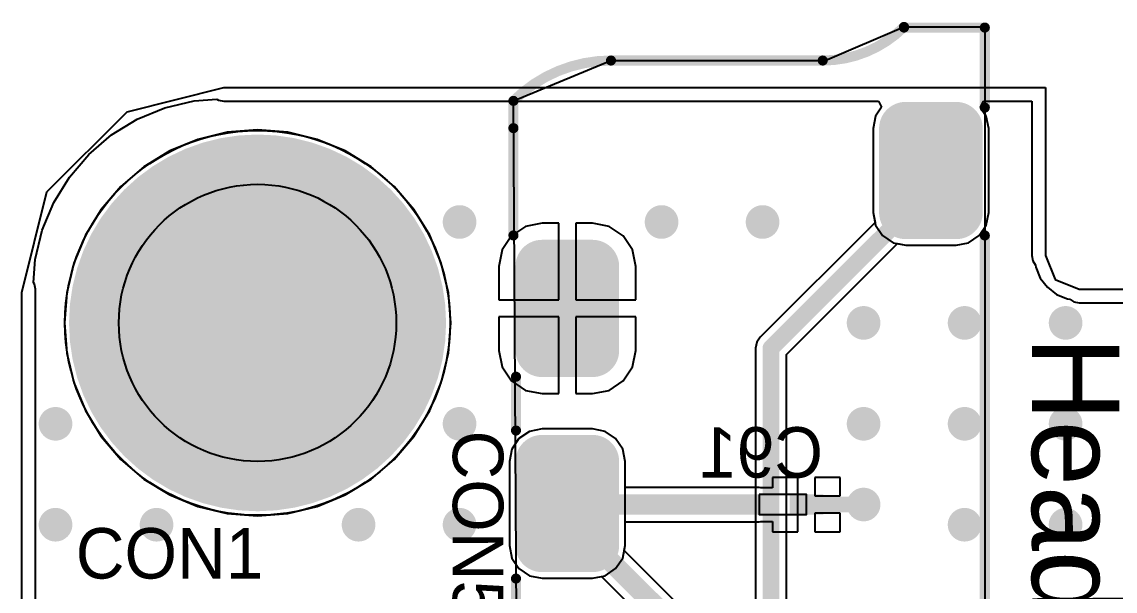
# Model space of a CAD drawing. Header units: millimetres. Extents: x 15 to 122, y 23 to 96.
# Drawn here: x 25 to 41.24, y 87.51 to 95.98 of the extents above; entities that cross this region are included whole.
import ezdxf

# ---------------------------------------------------------------- set-up
doc = ezdxf.new("R2010")
doc.units = ezdxf.units.MM
for name, color, linetype in [('Bottom Modules', 3, 'Continuous'), ('BottomLayer', 5, 'Continuous'), ('BottomOverlay', 54, 'Continuous'), ('BottomPaste', 16, 'Continuous'), ('TopLayer', 1, 'Continuous'), ('TopOverlay', 2, 'Continuous'), ('TopSolder', 216, 'Continuous'), ('Upper Modules', 80, 'Continuous')]:
    doc.layers.add(name, color=color, linetype=linetype)
doc.styles.get("Standard").update_dxf_attribs({"font": 'ARExthalf2.shx', "width": 0.1})

msp = doc.modelspace()

# ---------------------------------------------------------------- linework, layer by layer
at = {"layer": 'Bottom Modules'}
msp.add_lwpolyline([(35.95000176, 88.94999736), (35.95000176, 88.64999796), (36.6500029, 88.64999796), (36.6500029, 88.94999736)], close=True, dxfattribs=at)
msp.add_circle((28.4999938, 91.5000075), 2.860017659613904, dxfattribs=at)
at = {"layer": 'BottomLayer'}
for p, q in [((27.5563457, 94.80112611999999), (27.8974931, 94.82797645999999)), ((27.8974931, 94.82797645999999), (27.92197616, 94.81161632)), ((26.71246372, 94.52693312), (27.12361352, 94.69723757999999)), ((27.12361352, 94.69723757999999), (27.5563457, 94.80112611999999)), ((27.92197616, 94.81161632), (28.00001258, 94.79609438)), ((28.00001258, 94.79609438), (37.71899746, 94.79608422)), ((37.76613732, 94.70789033999999), (37.6775599, 94.57532773999999)), ((37.71899746, 94.79608422), (37.76613732, 94.70789033999999)), ((39.23386362, 94.7078878), (39.28100348, 94.79608168)), ((39.3224385, 94.57532773999999), (39.23386362, 94.7078878)), ((39.28100348, 94.79608168), (39.99608206, 94.79608168)), ((39.99608206, 94.79608168), (39.99608206, 92.50000041999999)), ((26.33301566, 94.29440882), (26.71246372, 94.52693312)), ((37.6775599, 94.57532773999999), (37.64069434, 94.38999156)), ((39.35930406, 94.38999156), (39.3224385, 94.57532773999999)), ((28.05122406, 94.33351465999999), (27.61348808, 94.22842469999999)), ((28.50000904, 94.3688359), (28.05122406, 94.33351465999999)), ((28.94879402, 94.33351465999999), (28.50000904, 94.3688359)), ((29.38653, 94.22842469999999), (28.94879402, 94.33351465999999)), ((37.64069434, 94.38999156), (37.64069434, 93.13999152)), ((39.35930406, 93.13999152), (39.35930406, 94.38999156)), ((25.99461654, 94.00538476), (26.33301566, 94.29440882)), ((27.61348808, 94.22842469999999), (27.19758086, 94.05615173999999)), ((29.80243722, 94.05615173999999), (29.38653, 94.22842469999999)), ((25.70559248, 93.66698564), (25.99461654, 94.00538476)), ((27.19758086, 94.05615173999999), (26.81374622, 93.82093504)), ((30.18627186, 93.82093504), (29.80243722, 94.05615173999999)), ((26.81374622, 93.82093504), (26.47143042, 93.52857087999999)), ((30.52858766, 93.52857087999999), (30.18627186, 93.82093504)), ((25.47306818, 93.28753757999999), (25.70559248, 93.66698564)), ((26.47143042, 93.52857087999999), (26.17906626, 93.18625508)), ((30.82095182, 93.18625508), (30.52858766, 93.52857087999999)), ((25.30276372, 92.87638778), (25.47306818, 93.28753757999999)), ((26.17906626, 93.18625508), (25.94384956, 92.80242043999999)), ((31.05616852, 92.80242043999999), (30.82095182, 93.18625508)), ((37.64069434, 93.13999152), (37.6775599, 92.95465533999999)), ((39.3224385, 92.95465533999999), (39.35930406, 93.13999152)), ((25.19887518, 92.4436556), (25.30276372, 92.87638778)), ((32.47958706, 92.93251416), (32.27152804, 92.79349234)), ((32.72501202, 92.98133295999999), (32.47958706, 92.93251416)), ((32.97301, 92.98133295999999), (32.72501202, 92.98133295999999)), ((32.97301, 91.84200833999999), (32.97301, 92.98133295999999)), ((33.47500798, 92.98133295999999), (33.22701, 92.98133295999999)), ((33.22701, 92.98133295999999), (33.22701, 91.84200833999999)), ((33.72043293999999, 92.93251416), (33.47500798, 92.98133295999999)), ((33.92849196, 92.79349234), (33.72043293999999, 92.93251416)), ((37.6775599, 92.95465533999999), (37.78254571999999, 92.79753602)), ((39.21745268, 92.79753602), (39.3224385, 92.95465533999999)), ((25.94384956, 92.80242043999999), (25.7715766, 92.38651322)), ((31.22844148, 92.38651322), (31.05616852, 92.80242043999999)), ((32.27152804, 92.79349234), (32.13250622, 92.58543331999999)), ((34.06751378, 92.58543331999999), (33.92849196, 92.79349234)), ((37.78254571999999, 92.79753602), (37.93966504, 92.6925502)), ((39.06033336, 92.6925502), (39.21745268, 92.79753602)), ((32.13250622, 92.58543331999999), (32.08368742, 92.34000836)), ((34.11633258, 92.34000836), (34.06751378, 92.58543331999999)), ((37.93966504, 92.6925502), (38.12500121999999, 92.65568463999999)), ((38.12500121999999, 92.65568463999999), (38.87499718, 92.65568463999999)), ((38.87499718, 92.65568463999999), (39.06033336, 92.6925502)), ((25.17202738, 92.10253868), (25.19887518, 92.4436556)), ((25.7715766, 92.38651322), (25.66648664, 91.94877724)), ((31.33353144, 91.94877724), (31.22844148, 92.38651322)), ((39.99608206, 92.50000041999999), (40.011604, 92.42196399999999)), ((40.011604, 92.42196399999999), (40.05266818, 92.36050616)), ((32.08368742, 92.34000836), (32.08368742, 91.84200833999999)), ((34.11633258, 91.84200833999999), (34.11633258, 92.34000836)), ((40.05266818, 92.36050616), (40.05698618, 92.32770714)), ((40.05698618, 92.32770714), (40.12349099999999, 92.16715628)), ((25.18839768, 92.07803784), (25.17202738, 92.10253868)), ((25.20391962, 92.00000141999999), (25.18839768, 92.07803784)), ((40.12349099999999, 92.16715628), (40.229282, 92.02928508)), ((25.20391962, 83.40392005999999), (25.20391962, 92.00000141999999)), ((25.66648664, 91.94877724), (25.6311654, 91.49999226)), ((31.36885268, 91.49999226), (31.33353144, 91.94877724)), ((40.229282, 92.02928508), (40.3671532, 91.92349408)), ((40.3671532, 91.92349408), (40.52770406, 91.85698925999999)), ((32.08368742, 91.84200833999999), (32.97301, 91.84200833999999)), ((33.22701, 91.84200833999999), (34.11633258, 91.84200833999999)), ((40.52770406, 91.85698925999999), (40.56050054, 91.85267126)), ((40.56050054, 91.85267126), (40.62196346, 91.81160453999999)), ((40.62196346, 91.81160453999999), (40.69999988, 91.79608259999999)), ((40.69999988, 91.79608259999999), (41.80000022, 91.79608259999999)), ((32.97301, 91.58800834), (32.08368742, 91.58800834)), ((32.08368742, 91.58800834), (32.08368742, 91.09000832)), ((32.97301, 90.44868371999999), (32.97301, 91.58800834)), ((34.11633258, 91.58800834), (33.22701, 91.58800834)), ((33.22701, 91.58800834), (33.22701, 90.44868371999999)), ((34.11633258, 91.09000832), (34.11633258, 91.58800834)), ((25.6311654, 91.49999226), (25.66648664, 91.05120728)), ((31.33353144, 91.05120728), (31.36885268, 91.49999226)), ((32.08368742, 91.09000832), (32.13250622, 90.84458336)), ((34.06751378, 90.84458336), (34.11633258, 91.09000832)), ((25.66648664, 91.05120728), (25.7715766, 90.6134713)), ((31.22844148, 90.6134713), (31.33353144, 91.05120728)), ((32.13250622, 90.84458336), (32.27152804, 90.63652434)), ((33.92849196, 90.63652434), (34.06751378, 90.84458336)), ((25.7715766, 90.6134713), (25.94384956, 90.19756407999999)), ((31.05616852, 90.19756407999999), (31.22844148, 90.6134713)), ((32.27152804, 90.63652434), (32.47958706, 90.49750252)), ((33.72043293999999, 90.49750252), (33.92849196, 90.63652434)), ((32.47958706, 90.49750252), (32.72501202, 90.44868371999999)), ((32.72501202, 90.44868371999999), (32.97301, 90.44868371999999)), ((33.22701, 90.44868371999999), (33.47500798, 90.44868371999999)), ((33.47500798, 90.44868371999999), (33.72043293999999, 90.49750252)), ((25.94384956, 90.19756407999999), (26.17906626, 89.81372943999999)), ((30.82095182, 89.81372943999999), (31.05616852, 90.19756407999999)), ((26.17906626, 89.81372943999999), (26.47143042, 89.47141364)), ((30.52858766, 89.47141364), (30.82095182, 89.81372943999999)), ((32.38255652, 89.78244425999999), (32.2775707, 89.62532494)), ((32.53967584, 89.88743008), (32.38255652, 89.78244425999999)), ((32.72501202, 89.92429564), (32.53967584, 89.88743008)), ((33.47500798, 89.92429564), (32.72501202, 89.92429564)), ((33.66034416, 89.88743008), (33.47500798, 89.92429564)), ((33.81746348, 89.78244425999999), (33.66034416, 89.88743008)), ((33.9224493, 89.62532494), (33.81746348, 89.78244425999999)), ((32.2775707, 89.62532494), (32.24070514, 89.43998875999999)), ((33.95931486, 89.43998875999999), (33.9224493, 89.62532494)), ((26.47143042, 89.47141364), (26.81374622, 89.17904947999999)), ((30.18627186, 89.17904947999999), (30.52858766, 89.47141364)), ((32.24070514, 89.43998875999999), (32.24070514, 88.18998871999999)), ((33.95931486, 89.05489428), (33.95931486, 89.43998875999999)), ((26.81374622, 89.17904947999999), (27.19758086, 88.94383278)), ((29.80243722, 88.94383278), (30.18627186, 89.17904947999999)), ((36.52300289999999, 89.20399735999999), (36.1460034, 89.20399735999999)), ((36.1460034, 89.20399735999999), (36.1460034, 89.04999715999999)), ((36.52300289999999, 88.79999765999999), (36.52300289999999, 89.20399735999999)), ((37.1540024, 89.20399735999999), (36.7770029, 89.20399735999999)), ((36.7770029, 89.20399735999999), (36.7770029, 88.92699766)), ((37.1540024, 88.92699766), (37.1540024, 89.20399735999999)), ((35.95000176, 89.05489428), (33.95931486, 89.05489428)), ((35.97461944, 89.04999715999999), (35.95000176, 89.05489428)), ((36.1460034, 89.04999715999999), (35.97461944, 89.04999715999999)), ((27.19758086, 88.94383278), (27.61348808, 88.77155982)), ((29.38653, 88.77155982), (29.80243722, 88.94383278)), ((36.7770029, 88.92699766), (37.1540024, 88.92699766)), ((27.61348808, 88.77155982), (28.05122406, 88.66646985999999)), ((28.05122406, 88.66646985999999), (28.50000904, 88.63114861999999)), ((28.50000904, 88.63114861999999), (28.94879402, 88.66646985999999)), ((28.94879402, 88.66646985999999), (29.38653, 88.77155982)), ((36.52300289999999, 88.39599795999999), (36.52300289999999, 88.79999765999999)), ((37.1540024, 88.67299766), (36.7770029, 88.67299766)), ((36.7770029, 88.67299766), (36.7770029, 88.39599795999999)), ((37.1540024, 88.39599795999999), (37.1540024, 88.67299766)), ((33.95931486, 88.18998871999999), (33.95931486, 88.54510103999999)), ((33.95931486, 88.54510103999999), (35.95000176, 88.54510103999999)), ((35.95000176, 88.54510103999999), (35.97461944, 88.54999816)), ((35.97461944, 88.54999816), (36.1460034, 88.54999816)), ((36.1460034, 88.54999816), (36.1460034, 88.39599795999999)), ((36.1460034, 88.39599795999999), (36.52300289999999, 88.39599795999999)), ((36.7770029, 88.39599795999999), (37.1540024, 88.39599795999999)), ((32.24070514, 88.18998871999999), (32.2775707, 88.00465254)), ((33.9224493, 88.00465254), (33.95931486, 88.18998871999999)), ((32.2775707, 88.00465254), (32.38255652, 87.84753321999999)), ((33.81746348, 87.84753321999999), (33.9224493, 88.00465254)), ((32.38255652, 87.84753321999999), (32.53967584, 87.74254739999999)), ((33.66034416, 87.74254739999999), (33.81746348, 87.84753321999999)), ((32.53967584, 87.74254739999999), (32.72501202, 87.70568184)), ((32.72501202, 87.70568184), (33.47500798, 87.70568184)), ((33.47500798, 87.70568184), (33.66034416, 87.74254739999999))]:
    msp.add_line(p, q, dxfattribs=at)
for points, const_width in [([(37.93750096, 94.38999156, 1), (38.31250147999999, 94.38999156, 1)], 0.37500052), ([(38.68749692, 94.38999156, 1), (39.06249744, 94.38999156, 1)], 0.37500052), ([(30.80000952, 91.49999226, 1), (26.20000856, 91.49999226, 1)], 1.00000054), ([(27.49999326, 91.5000075, 1), (29.49999434, 91.5000075, 1)], 1.99999854), ([(37.93750096, 93.13999152, 1), (38.31250147999999, 93.13999152, 1)], 0.37500052), ([(38.68749692, 93.13999152, 1), (39.06249744, 93.13999152, 1)], 0.37500052), ([(31.37499186, 92.99997148, 1), (31.62498882, 92.99997148, 1)], 0.2499995), ([(34.37499094, 92.99997148, 1), (34.6249879, 92.99997148, 1)], 0.2499995), ([(35.87499048, 92.99997148, 1), (36.12498744, 92.99997148, 1)], 0.2499995), ([(32.53751176, 92.34000836, 1), (32.91251228, 92.34000836, 1)], 0.37500052), ([(33.28750772, 92.34000836, 1), (33.66250824, 92.34000836, 1)], 0.37500052), ([(25.95000906, 91.49999226, 1), (26.45000806, 91.49999226, 1)], 0.499999), ([(30.55001002, 91.49999226, 1), (31.05000902, 91.49999226, 1)], 0.499999), ([(37.37499002, 91.49997194, 1), (37.62498698, 91.49997194, 1)], 0.2499995), ([(38.87498956, 91.49997194, 1), (39.12498652, 91.49997194, 1)], 0.2499995), ([(40.3749891, 91.49997194, 1), (40.62498606, 91.49997194, 1)], 0.2499995), ([(32.53751176, 91.09000832, 1), (32.91251228, 91.09000832, 1)], 0.37500052), ([(33.28750772, 91.09000832, 1), (33.66250824, 91.09000832, 1)], 0.37500052), ([(25.3749937, 89.99997239999999, 1), (25.62499066, 89.99997239999999, 1)], 0.2499995), ([(31.37499186, 89.99997239999999, 1), (31.62498882, 89.99997239999999, 1)], 0.2499995), ([(37.37499002, 89.99997239999999, 1), (37.62498698, 89.99997239999999, 1)], 0.2499995), ([(38.87498956, 89.99997239999999, 1), (39.12498652, 89.99997239999999, 1)], 0.2499995), ([(40.3749891, 89.99997239999999, 1), (40.62498606, 89.99997239999999, 1)], 0.2499995), ([(32.53751176, 89.43998875999999, 1), (32.91251228, 89.43998875999999, 1)], 0.37500052), ([(33.28750772, 89.43998875999999, 1), (33.66250824, 89.43998875999999, 1)], 0.37500052), ([(37.37500272, 88.8000002, 1), (37.62499967999999, 88.8000002, 1)], 0.2499995), ([(33.02501142, 88.81498873999999, 1), (33.17500858, 88.81498873999999, 1)], 0.1499997), ([(33.0400025, 88.79999765999999, 1), (33.18999966, 88.79999765999999, 1)], 0.1499997), ([(33.0400025, 88.79999765999999, 1), (33.18999966, 88.79999765999999, 1)], 0.1499997), ([(35.87500318, 88.79999765999999, 1), (36.02500034, 88.79999765999999, 1)], 0.1499997), ([(36.54249739999999, 88.79999765999999, 1), (36.65749844, 88.79999765999999, 1)], 0.1149985), ([(36.54249994, 88.8000002, 1), (36.65750097999999, 88.8000002, 1)], 0.1149985), ([(36.54249994, 88.8000002, 1), (36.65750097999999, 88.8000002, 1)], 0.1149985), ([(37.44250067999999, 88.8000002, 1), (37.55750172, 88.8000002, 1)], 0.1149985), ([(25.3749937, 88.49997286, 1), (25.62499066, 88.49997286, 1)], 0.2499995), ([(26.87499324, 88.49997286, 1), (27.1249902, 88.49997286, 1)], 0.2499995), ([(29.87499232, 88.49997286, 1), (30.12498928, 88.49997286, 1)], 0.2499995), ([(31.37499186, 88.49997286, 1), (31.62498882, 88.49997286, 1)], 0.2499995), ([(38.87498956, 88.49997286, 1), (39.12498652, 88.49997286, 1)], 0.2499995), ([(40.3749891, 88.49997286, 1), (40.62498606, 88.49997286, 1)], 0.2499995), ([(32.53751176, 88.18998871999999, 1), (32.91251228, 88.18998871999999, 1)], 0.37500052), ([(33.28750772, 88.18998871999999, 1), (33.66250824, 88.18998871999999, 1)], 0.37500052)]:
    msp.add_lwpolyline(points, format="xyb", close=True, dxfattribs=dict(at, const_width=const_width))
for points, const_width in [([(33.10001, 88.81498873999999), (33.11500108, 88.79999765999999)], 0.2999994), ([(33.11500108, 88.79999765999999), (35.95000176, 88.79999765999999)], 0.2999994), ([(36.59999792, 88.79999765999999), (36.60000046, 88.8000002)], 0.22999954), ([(36.60000046, 88.8000002), (37.5000012, 88.8000002)], 0.22999954)]:
    msp.add_lwpolyline(points, dxfattribs=dict(at, const_width=const_width))
for points in [[(38.12500121999999, 92.764991), (38.87499718, 92.764991), (38.12500121999999, 94.76499208), (38.87499718, 94.76499208)], [(37.7500007, 93.13999152), (39.24999769999999, 93.13999152), (37.7500007, 94.38999156), (39.24999769999999, 94.38999156)], [(32.72501202, 90.7150078), (33.47500798, 90.7150078), (32.72501202, 92.71500888), (33.47500798, 92.71500888)], [(32.3500115, 91.09000832), (33.8500085, 91.09000832), (32.3500115, 92.34000836), (33.8500085, 92.34000836)], [(32.72501202, 87.8149882), (33.47500798, 87.8149882), (32.72501202, 89.81498927999999), (33.47500798, 89.81498927999999)], [(32.3500115, 88.18998871999999), (33.8500085, 88.18998871999999), (32.3500115, 89.43998875999999), (33.8500085, 89.43998875999999)], [(35.70000226, 88.94999736), (35.70000226, 88.64999796), (36.20000126, 88.94999736), (36.20000126, 88.64999796)], [(36.4000034, 88.94999736), (36.4000034, 88.64999796), (36.9000024, 88.94999736), (36.9000024, 88.64999796)]]:
    msp.add_solid(points, dxfattribs=at)
at = {"layer": 'BottomPaste'}
for points in [[(35.70000226, 88.94999736), (35.70000226, 88.64999796), (36.20000126, 88.94999736), (36.20000126, 88.64999796)], [(35.70000226, 88.94999736), (35.70000226, 88.64999796), (36.20000126, 88.94999736), (36.20000126, 88.64999796)], [(36.4000034, 88.94999736), (36.4000034, 88.64999796), (36.9000024, 88.94999736), (36.9000024, 88.64999796)], [(36.4000034, 88.94999736), (36.4000034, 88.64999796), (36.9000024, 88.94999736), (36.9000024, 88.64999796)]]:
    msp.add_solid(points, dxfattribs=at)
at = {"layer": 'TopLayer'}
for p, q in [((27.5563457, 94.80112611999999), (27.8974931, 94.82797645999999)), ((27.8974931, 94.82797645999999), (27.92197616, 94.81161632)), ((26.71246372, 94.52693312), (27.12361352, 94.69723757999999)), ((27.12361352, 94.69723757999999), (27.5563457, 94.80112611999999)), ((27.92197616, 94.81161632), (28.00001258, 94.79609438)), ((28.00001258, 94.79609438), (37.71899746, 94.79608422)), ((37.76613732, 94.70789033999999), (37.6775599, 94.57532773999999)), ((37.71899746, 94.79608422), (37.76613732, 94.70789033999999)), ((39.23386362, 94.7078878), (39.28100348, 94.79608168)), ((39.3224385, 94.57532773999999), (39.23386362, 94.7078878)), ((39.28100348, 94.79608168), (39.99608206, 94.79608168)), ((39.99608206, 94.79608168), (39.99608206, 92.50000041999999)), ((26.33301566, 94.29440882), (26.71246372, 94.52693312)), ((37.6775599, 94.57532773999999), (37.64069434, 94.38999156)), ((39.35930406, 94.38999156), (39.3224385, 94.57532773999999)), ((28.05121644, 94.33352228), (27.61348046, 94.22843232)), ((28.50000142, 94.36884352), (28.05121644, 94.33352228)), ((28.9487864, 94.33352228), (28.50000142, 94.36884352)), ((29.38652238, 94.22843232), (28.9487864, 94.33352228)), ((37.64069434, 94.38999156), (37.64069434, 93.13999152)), ((39.35930406, 93.13999152), (39.35930406, 94.38999156)), ((25.99461654, 94.00538476), (26.33301566, 94.29440882)), ((27.61348046, 94.22843232), (27.19757324, 94.05615936)), ((29.8024296, 94.05615936), (29.38652238, 94.22843232)), ((25.70559248, 93.66698564), (25.99461654, 94.00538476)), ((27.19757324, 94.05615936), (26.8137386, 93.82094266)), ((30.18626424, 93.82094266), (29.8024296, 94.05615936)), ((26.8137386, 93.82094266), (26.4714228, 93.5285785)), ((30.52858004, 93.5285785), (30.18626424, 93.82094266)), ((25.47306818, 93.28753757999999), (25.70559248, 93.66698564)), ((26.4714228, 93.5285785), (26.17905864, 93.1862627)), ((30.8209442, 93.1862627), (30.52858004, 93.5285785)), ((25.30276372, 92.87638778), (25.47306818, 93.28753757999999)), ((26.17905864, 93.1862627), (25.94384194, 92.80242806)), ((31.0561609, 92.80242806), (30.8209442, 93.1862627)), ((37.64069434, 93.13999152), (37.66970621999999, 92.99413455999999)), ((39.3224385, 92.95465533999999), (39.35930406, 93.13999152)), ((25.19887518, 92.4436556), (25.30276372, 92.87638778)), ((32.47958706, 92.93251416), (32.27152804, 92.79349234)), ((32.72501202, 92.98133295999999), (32.47958706, 92.93251416)), ((32.97301, 92.98133295999999), (32.72501202, 92.98133295999999)), ((32.97301, 91.84200833999999), (32.97301, 92.98133295999999)), ((33.47500798, 92.98133295999999), (33.22701, 92.98133295999999)), ((33.22701, 92.98133295999999), (33.22701, 91.84200833999999)), ((33.72043293999999, 92.93251416), (33.47500798, 92.98133295999999)), ((33.92849196, 92.79349234), (33.72043293999999, 92.93251416)), ((37.66970621999999, 92.99413455999999), (35.96278557999999, 91.28721392)), ((39.21745268, 92.79753602), (39.3224385, 92.95465533999999)), ((25.94384194, 92.80242806), (25.77156898, 92.38652083999999)), ((31.22843386, 92.38652083999999), (31.0561609, 92.80242806)), ((32.27152804, 92.79349234), (32.13250622, 92.58543331999999)), ((34.06751378, 92.58543331999999), (33.92849196, 92.79349234)), ((39.06033336, 92.6925502), (39.21745268, 92.79753602)), ((32.13250622, 92.58543331999999), (32.08368742, 92.34000836)), ((34.11633258, 92.34000836), (34.06751378, 92.58543331999999)), ((36.35440532, 91.02997542), (38.0041531, 92.6797232)), ((38.0041531, 92.6797232), (38.12500121999999, 92.65568463999999)), ((38.12500121999999, 92.65568463999999), (38.87499718, 92.65568463999999)), ((38.87499718, 92.65568463999999), (39.06033336, 92.6925502)), ((25.17202738, 92.10253868), (25.19887518, 92.4436556)), ((25.77156898, 92.38652083999999), (25.66647902, 91.94878485999999)), ((31.33352382, 91.94878485999999), (31.22843386, 92.38652083999999)), ((39.99608206, 92.50000041999999), (40.011604, 92.42196399999999)), ((40.011604, 92.42196399999999), (40.05266818, 92.36050616)), ((32.08368742, 92.34000836), (32.08368742, 91.84200833999999)), ((34.11633258, 91.84200833999999), (34.11633258, 92.34000836)), ((40.05266818, 92.36050616), (40.05698618, 92.32770714)), ((40.05698618, 92.32770714), (40.12349099999999, 92.16715628)), ((25.18839768, 92.07803784), (25.17202738, 92.10253868)), ((25.20391962, 92.00000141999999), (25.18839768, 92.07803784)), ((40.12349099999999, 92.16715628), (40.229282, 92.02928508)), ((25.20391962, 83.40392005999999), (25.20391962, 92.00000141999999)), ((25.66647902, 91.94878485999999), (25.63115778, 91.49999987999999)), ((31.36884506, 91.49999987999999), (31.33352382, 91.94878485999999)), ((40.229282, 92.02928508), (40.3671532, 91.92349408)), ((40.3671532, 91.92349408), (40.52770406, 91.85698925999999)), ((32.08368742, 91.84200833999999), (32.97301, 91.84200833999999)), ((33.22701, 91.84200833999999), (34.11633258, 91.84200833999999)), ((40.52770406, 91.85698925999999), (40.56050054, 91.85267126)), ((40.56050054, 91.85267126), (40.62196346, 91.81160453999999)), ((40.62196346, 91.81160453999999), (40.69999988, 91.79608259999999)), ((40.69999988, 91.79608259999999), (41.80000022, 91.79608259999999)), ((32.97301, 91.58800834), (32.08368742, 91.58800834)), ((32.08368742, 91.58800834), (32.08368742, 91.09000832)), ((32.97301, 90.44868371999999), (32.97301, 91.58800834)), ((34.11633258, 91.58800834), (33.22701, 91.58800834)), ((33.22701, 91.58800834), (33.22701, 90.44868371999999)), ((34.11633258, 91.09000832), (34.11633258, 91.58800834)), ((25.63115778, 91.49999987999999), (25.66647902, 91.05121489999999)), ((31.33352382, 91.05121489999999), (31.36884506, 91.49999987999999)), ((35.96278557999999, 91.28721392), (35.91305746, 91.21278937999999)), ((32.08368742, 91.09000832), (32.13250622, 90.84458336)), ((34.06751378, 90.84458336), (34.11633258, 91.09000832)), ((35.91305746, 91.21278937999999), (35.89559496, 91.12499935999999)), ((35.89559496, 91.12499935999999), (35.89559496, 79.75000052)), ((25.66647902, 91.05121489999999), (25.77156898, 90.61347891999999)), ((31.22843386, 90.61347891999999), (31.33352382, 91.05121489999999)), ((36.35440532, 79.84502445999999), (36.35440532, 91.02997542)), ((32.13250622, 90.84458336), (32.27152804, 90.63652434)), ((33.92849196, 90.63652434), (34.06751378, 90.84458336)), ((25.77156898, 90.61347891999999), (25.94384194, 90.1975717)), ((31.0561609, 90.1975717), (31.22843386, 90.61347891999999)), ((32.27152804, 90.63652434), (32.47958706, 90.49750252)), ((33.72043293999999, 90.49750252), (33.92849196, 90.63652434)), ((32.47958706, 90.49750252), (32.72501202, 90.44868371999999)), ((32.72501202, 90.44868371999999), (32.97301, 90.44868371999999)), ((33.22701, 90.44868371999999), (33.47500798, 90.44868371999999)), ((33.47500798, 90.44868371999999), (33.72043293999999, 90.49750252)), ((25.94384194, 90.1975717), (26.17905864, 89.81373706)), ((30.8209442, 89.81373706), (31.0561609, 90.1975717)), ((26.17905864, 89.81373706), (26.4714228, 89.47142126)), ((30.52858004, 89.47142126), (30.8209442, 89.81373706)), ((32.38255652, 89.78244425999999), (32.2775707, 89.62532494)), ((32.53967584, 89.88743008), (32.38255652, 89.78244425999999)), ((32.72501202, 89.92429564), (32.53967584, 89.88743008)), ((33.47500798, 89.92429564), (32.72501202, 89.92429564)), ((33.66034416, 89.88743008), (33.47500798, 89.92429564)), ((33.81746348, 89.78244425999999), (33.66034416, 89.88743008)), ((33.9224493, 89.62532494), (33.81746348, 89.78244425999999)), ((32.2775707, 89.62532494), (32.24070514, 89.43998875999999)), ((33.95931486, 89.43998875999999), (33.9224493, 89.62532494)), ((26.4714228, 89.47142126), (26.8137386, 89.1790571)), ((30.18626424, 89.1790571), (30.52858004, 89.47142126)), ((32.24070514, 89.43998875999999), (32.24070514, 88.18998871999999)), ((33.95931486, 88.18998871999999), (33.95931486, 89.43998875999999)), ((26.8137386, 89.1790571), (27.19757324, 88.9438404)), ((29.8024296, 88.9438404), (30.18626424, 89.1790571)), ((27.19757324, 88.9438404), (27.61348046, 88.77156744)), ((29.38652238, 88.77156744), (29.8024296, 88.9438404)), ((27.61348046, 88.77156744), (28.05121644, 88.66647748)), ((28.05121644, 88.66647748), (28.50000142, 88.63115624)), ((28.50000142, 88.63115624), (28.9487864, 88.66647748)), ((28.9487864, 88.66647748), (29.38652238, 88.77156744)), ((32.24070514, 88.18998871999999), (32.2775707, 88.00465254)), ((33.94457778, 88.11589946), (33.95931486, 88.18998871999999)), ((32.2775707, 88.00465254), (32.38255652, 87.84753321999999)), ((35.08025242, 86.98022481999999), (33.94457778, 88.11589946)), ((32.38255652, 87.84753321999999), (32.53967584, 87.74254739999999)), ((32.53967584, 87.74254739999999), (32.72501202, 87.70568184)), ((32.72501202, 87.70568184), (33.47500798, 87.70568184)), ((33.47500798, 87.70568184), (33.6074893, 87.73203434)), ((33.6074893, 87.73203434), (34.6451174, 86.69440623999999))]:
    msp.add_line(p, q, dxfattribs=at)
for points, const_width in [([(37.93750096, 94.38999156, 1), (38.31250147999999, 94.38999156, 1)], 0.37500052), ([(38.68749692, 94.38999156, 1), (39.06249744, 94.38999156, 1)], 0.37500052), ([(30.8000019, 91.49999987999999, 1), (26.20000094, 91.49999987999999, 1)], 1.00000054), ([(38.43749996, 93.76499154, 1), (38.56249844, 93.76499154, 1)], 0.12499848), ([(38.43749996, 93.49999842, 1), (38.56249844, 93.49999842, 1)], 0.12499848), ([(38.43749996, 93.49999842, 1), (38.56249844, 93.49999842, 1)], 0.12499848), ([(27.49999326, 91.5000075, 1), (29.49999434, 91.5000075, 1)], 1.99999854), ([(37.93750096, 93.13999152, 1), (38.31250147999999, 93.13999152, 1)], 0.37500052), ([(38.68749692, 93.13999152, 1), (39.06249744, 93.13999152, 1)], 0.37500052), ([(31.37499186, 92.99997148, 1), (31.62498882, 92.99997148, 1)], 0.2499995), ([(34.37499094, 92.99997148, 1), (34.6249879, 92.99997148, 1)], 0.2499995), ([(35.87499048, 92.99997148, 1), (36.12498744, 92.99997148, 1)], 0.2499995), ([(32.53751176, 92.34000836, 1), (32.91251228, 92.34000836, 1)], 0.37500052), ([(33.28750772, 92.34000836, 1), (33.66250824, 92.34000836, 1)], 0.37500052), ([(25.95000144, 91.49999987999999, 1), (26.45000044, 91.49999987999999, 1)], 0.499999), ([(30.5500024, 91.49999987999999, 1), (31.0500014, 91.49999987999999, 1)], 0.499999), ([(37.37499002, 91.49997194, 1), (37.62498698, 91.49997194, 1)], 0.2499995), ([(38.87498956, 91.49997194, 1), (39.12498652, 91.49997194, 1)], 0.2499995), ([(40.3749891, 91.49997194, 1), (40.62498606, 91.49997194, 1)], 0.2499995), ([(32.53751176, 91.09000832, 1), (32.91251228, 91.09000832, 1)], 0.37500052), ([(33.28750772, 91.09000832, 1), (33.66250824, 91.09000832, 1)], 0.37500052), ([(36.0625009, 91.12499935999999, 1), (36.18749938, 91.12499935999999, 1)], 0.12499848), ([(36.0625009, 91.12499935999999, 1), (36.18749938, 91.12499935999999, 1)], 0.12499848), ([(25.3749937, 89.99997239999999, 1), (25.62499066, 89.99997239999999, 1)], 0.2499995), ([(31.37499186, 89.99997239999999, 1), (31.62498882, 89.99997239999999, 1)], 0.2499995), ([(37.37499002, 89.99997239999999, 1), (37.62498698, 89.99997239999999, 1)], 0.2499995), ([(38.87498956, 89.99997239999999, 1), (39.12498652, 89.99997239999999, 1)], 0.2499995), ([(40.3749891, 89.99997239999999, 1), (40.62498606, 89.99997239999999, 1)], 0.2499995), ([(32.53751176, 89.43998875999999, 1), (32.91251228, 89.43998875999999, 1)], 0.37500052), ([(33.28750772, 89.43998875999999, 1), (33.66250824, 89.43998875999999, 1)], 0.37500052), ([(37.37500272, 88.8000002, 1), (37.62499967999999, 88.8000002, 1)], 0.2499995), ([(33.02501142, 88.81498873999999, 1), (33.17500858, 88.81498873999999, 1)], 0.1499997), ([(25.3749937, 88.49997286, 1), (25.62499066, 88.49997286, 1)], 0.2499995), ([(26.87499324, 88.49997286, 1), (27.1249902, 88.49997286, 1)], 0.2499995), ([(29.87499232, 88.49997286, 1), (30.12498928, 88.49997286, 1)], 0.2499995), ([(31.37499186, 88.49997286, 1), (31.62498882, 88.49997286, 1)], 0.2499995), ([(33.02501142, 88.59999044, 1), (33.17500858, 88.59999044, 1)], 0.1499997), ([(33.02501142, 88.59999044, 1), (33.17500858, 88.59999044, 1)], 0.1499997), ([(38.87498956, 88.49997286, 1), (39.12498652, 88.49997286, 1)], 0.2499995), ([(40.3749891, 88.49997286, 1), (40.62498606, 88.49997286, 1)], 0.2499995), ([(32.53751176, 88.18998871999999, 1), (32.91251228, 88.18998871999999, 1)], 0.37500052), ([(33.28750772, 88.18998871999999, 1), (33.66250824, 88.18998871999999, 1)], 0.37500052)]:
    msp.add_lwpolyline(points, format="xyb", close=True, dxfattribs=dict(at, const_width=const_width))
for points, const_width in [([(38.4999992, 93.49999842), (38.4999992, 93.76499154)], 0.2499995), ([(36.12500014, 91.12499935999999), (38.4999992, 93.49999842)], 0.2499995), ([(36.12500014, 79.75000052), (36.12500014, 91.12499935999999)], 0.2499995), ([(33.10001, 88.59999044), (33.10001, 88.81498873999999)], 0.2999994), ([(33.10001, 88.59999044), (34.90001402, 86.79998642)], 0.2999994)]:
    msp.add_lwpolyline(points, dxfattribs=dict(at, const_width=const_width))
for points in [[(38.12500121999999, 92.764991), (38.87499718, 92.764991), (38.12500121999999, 94.76499208), (38.87499718, 94.76499208)], [(37.7500007, 93.13999152), (39.24999769999999, 93.13999152), (37.7500007, 94.38999156), (39.24999769999999, 94.38999156)], [(32.72501202, 90.7150078), (33.47500798, 90.7150078), (32.72501202, 92.71500888), (33.47500798, 92.71500888)], [(32.3500115, 91.09000832), (33.8500085, 91.09000832), (32.3500115, 92.34000836), (33.8500085, 92.34000836)], [(32.72501202, 87.8149882), (33.47500798, 87.8149882), (32.72501202, 89.81498927999999), (33.47500798, 89.81498927999999)], [(32.3500115, 88.18998871999999), (33.8500085, 88.18998871999999), (32.3500115, 89.43998875999999), (33.8500085, 89.43998875999999)]]:
    msp.add_solid(points, dxfattribs=at)
at = {"layer": 'TopOverlay', "const_width": 0.1499997}
for points in [[(38.10000254, 95.90000124, -0.1989123673795613), (36.89289802, 95.40000223999999)], [(32.30000144, 94.8000009, -0.1989123673795613), (33.74853296, 95.40000223999999)], [(32.30000144, 94.79999835999999, -1.496605762666192), (32.29999382, 94.79999581999999)], [(32.2999862, 94.39500298, -0.1989123673795613), (32.29998874, 94.39501313999999)]]:
    msp.add_lwpolyline(points, format="xyb", dxfattribs=at)
for points in [[(38.09999999999999, 95.89000634), (39.2999976, 95.89000634)], [(39.2999976, 94.70001633999999), (39.2999976, 95.89000634)], [(33.7485228, 95.39998953999999), (36.8928904, 95.39998953999999)], [(32.3000116, 94.39501313999999), (32.3000116, 94.79999074)], [(32.3000116, 92.79999473999999), (32.3000116, 94.39501313999999)], [(39.2999976, 84.49998594), (39.2999976, 92.79999473999999)], [(32.33801, 89.90002593999999), (32.33801, 90.70002434)], [(32.33801, 84.49998594), (32.33801, 87.69997954)]]:
    msp.add_lwpolyline(points, dxfattribs=at)
at = {"layer": 'TopOverlay', "const_width": 0.07499858}
for points in [[(38.06249944, 95.89000634, 1), (38.13750056, 95.89000634, 1)], [(38.06250198, 95.90000124, 1), (38.1375031, 95.90000124, 1)], [(39.26249704, 95.89000634, 1), (39.33749816, 95.89000634, 1)], [(39.26249704, 95.89000634, 1), (39.33749816, 95.89000634, 1)], [(33.71102224, 95.39998953999999, 1), (33.78602336, 95.39998953999999, 1)], [(33.7110324, 95.40000223999999, 1), (33.78603352, 95.40000223999999, 1)], [(36.85538984, 95.39998953999999, 1), (36.93039096, 95.39998953999999, 1)], [(36.85539746, 95.40000223999999, 1), (36.93039857999999, 95.40000223999999, 1)], [(32.26249326, 94.79999581999999, 1), (32.33749438, 94.79999581999999, 1)], [(32.26250088, 94.8000009, 1), (32.337502, 94.8000009, 1)], [(32.26250088, 94.79999835999999, 1), (32.337502, 94.79999835999999, 1)], [(32.26251104, 94.79999074, 1), (32.33751216, 94.79999074, 1)], [(39.26249704, 94.70001633999999, 1), (39.33749816, 94.70001633999999, 1)], [(32.26248564, 94.39500298, 1), (32.33748676, 94.39500298, 1)], [(32.26248818, 94.39501313999999, 1), (32.3374893, 94.39501313999999, 1)], [(32.26251104, 94.39501313999999, 1), (32.33751216, 94.39501313999999, 1)], [(32.26251104, 94.39501313999999, 1), (32.33751216, 94.39501313999999, 1)], [(32.26251104, 92.79999473999999, 1), (32.33751216, 92.79999473999999, 1)], [(39.26249704, 92.79999473999999, 1), (39.33749816, 92.79999473999999, 1)], [(32.30050944, 90.70002434, 1), (32.37551056, 90.70002434, 1)], [(32.30050944, 89.90002593999999, 1), (32.37551056, 89.90002593999999, 1)], [(32.30050944, 87.69997954, 1), (32.37551056, 87.69997954, 1)]]:
    msp.add_lwpolyline(points, format="xyb", close=True, dxfattribs=at)
at = {"layer": 'TopSolder'}
for points, const_width in [([(37.92750098, 94.38999156, 1), (38.32250146, 94.38999156, 1)], 0.39500048), ([(37.92750098, 94.38999156, 1), (38.32250146, 94.38999156, 1)], 0.39500048), ([(38.67749694, 94.38999156, 1), (39.07249742, 94.38999156, 1)], 0.39500048), ([(38.67749694, 94.38999156, 1), (39.07249742, 94.38999156, 1)], 0.39500048), ([(27.47499458, 91.5000075, 1), (29.52499302, 91.5000075, 1)], 2.04999844), ([(27.47499458, 91.5000075, 1), (29.52499302, 91.5000075, 1)], 2.04999844), ([(37.92750098, 93.13999152, 1), (38.32250146, 93.13999152, 1)], 0.39500048), ([(37.92750098, 93.13999152, 1), (38.32250146, 93.13999152, 1)], 0.39500048), ([(38.67749694, 93.13999152, 1), (39.07249742, 93.13999152, 1)], 0.39500048), ([(38.67749694, 93.13999152, 1), (39.07249742, 93.13999152, 1)], 0.39500048), ([(32.52751178, 92.34000836, 1), (32.92251226, 92.34000836, 1)], 0.39500048), ([(32.52751178, 92.34000836, 1), (32.92251226, 92.34000836, 1)], 0.39500048), ([(33.27750774, 92.34000836, 1), (33.67250822, 92.34000836, 1)], 0.39500048), ([(33.27750774, 92.34000836, 1), (33.67250822, 92.34000836, 1)], 0.39500048), ([(32.52751178, 91.09000832, 1), (32.92251226, 91.09000832, 1)], 0.39500048), ([(32.52751178, 91.09000832, 1), (32.92251226, 91.09000832, 1)], 0.39500048), ([(33.27750774, 91.09000832, 1), (33.67250822, 91.09000832, 1)], 0.39500048), ([(33.27750774, 91.09000832, 1), (33.67250822, 91.09000832, 1)], 0.39500048), ([(32.52751178, 89.43998875999999, 1), (32.92251226, 89.43998875999999, 1)], 0.39500048), ([(32.52751178, 89.43998875999999, 1), (32.92251226, 89.43998875999999, 1)], 0.39500048), ([(33.27750774, 89.43998875999999, 1), (33.67250822, 89.43998875999999, 1)], 0.39500048), ([(33.27750774, 89.43998875999999, 1), (33.67250822, 89.43998875999999, 1)], 0.39500048), ([(32.52751178, 88.18998871999999, 1), (32.92251226, 88.18998871999999, 1)], 0.39500048), ([(32.52751178, 88.18998871999999, 1), (32.92251226, 88.18998871999999, 1)], 0.39500048), ([(33.27750774, 88.18998871999999, 1), (33.67250822, 88.18998871999999, 1)], 0.39500048), ([(33.27750774, 88.18998871999999, 1), (33.67250822, 88.18998871999999, 1)], 0.39500048)]:
    msp.add_lwpolyline(points, format="xyb", close=True, dxfattribs=dict(at, const_width=const_width))
for points in [[(38.12500121999999, 92.74499103999999), (38.87499718, 92.74499103999999), (38.12500121999999, 94.78499203999999), (38.87499718, 94.78499203999999)], [(38.12500121999999, 92.74499103999999), (38.87499718, 92.74499103999999), (38.12500121999999, 94.78499203999999), (38.87499718, 94.78499203999999)], [(37.73000074, 93.13999152), (39.26999765999999, 93.13999152), (37.73000074, 94.38999156), (39.26999765999999, 94.38999156)], [(37.73000074, 93.13999152), (39.26999765999999, 93.13999152), (37.73000074, 94.38999156), (39.26999765999999, 94.38999156)], [(32.72501202, 90.69500783999999), (33.47500798, 90.69500783999999), (32.72501202, 92.73500883999999), (33.47500798, 92.73500883999999)], [(32.72501202, 90.69500783999999), (33.47500798, 90.69500783999999), (32.72501202, 92.73500883999999), (33.47500798, 92.73500883999999)], [(32.33001154, 91.09000832), (33.87000846, 91.09000832), (32.33001154, 92.34000836), (33.87000846, 92.34000836)], [(32.33001154, 91.09000832), (33.87000846, 91.09000832), (32.33001154, 92.34000836), (33.87000846, 92.34000836)], [(32.72501202, 87.79498824), (33.47500798, 87.79498824), (32.72501202, 89.83498924), (33.47500798, 89.83498924)], [(32.72501202, 87.79498824), (33.47500798, 87.79498824), (32.72501202, 89.83498924), (33.47500798, 89.83498924)], [(32.33001154, 88.18998871999999), (33.87000846, 88.18998871999999), (32.33001154, 89.43998875999999), (33.87000846, 89.43998875999999)], [(32.33001154, 88.18998871999999), (33.87000846, 88.18998871999999), (32.33001154, 89.43998875999999), (33.87000846, 89.43998875999999)]]:
    msp.add_solid(points, dxfattribs=at)
at = {"layer": 'Upper Modules'}
for p, q in [((36.93038855817165, 95.40041396201562), (38.10000254, 95.90000124)), ((38.10000254, 95.90000124), (39.2999976, 95.90000124)), ((39.2999976, 95.90000124), (39.2999976, 82.36501434)), ((32.3000116, 94.79999074), (33.74853296, 95.40000223999999)), ((33.74853296, 95.40000223999999), (36.93038855817165, 95.40041396201562)), ((26.56150169950699, 94.63821607233174), (27.99999988, 95.0000005)), ((27.99999988, 95.0000005), (40.20000088, 95.0000005)), ((40.20000088, 95.0000005), (40.20000088, 92.50000041999999)), ((32.37551056, 82.36501434), (32.30000144, 94.8000009)), ((25.36884332213267, 93.44934826150241), (26.56150169950699, 94.63821607233174)), ((25.0000008, 91.95000151999999), (25.36884332213267, 93.44934826150241)), ((40.20000088, 92.50000041999999), (40.34644540046234, 92.14644848046233)), ((40.34644540046234, 92.14644848046233), (40.69999987999999, 92.00000141999999)), ((25.0000008, 83.25000114), (25.0000008, 91.95000151999999)), ((40.69999987999999, 92.00000141999999), (41.70000041999999, 91.99999887999999))]:
    msp.add_line(p, q, dxfattribs=at)
msp.add_circle((28.4999938, 91.5000075), 2.059829179821255, dxfattribs=at)

# ---------------------------------------------------------------- texts
at = {"layer": 'BottomOverlay', "text_generation_flag": 2}
msp.add_text('C91', height=0.75000104, rotation=360, dxfattribs=at).set_placement((36.89999986, 89.1999994))
at = {"layer": 'TopOverlay'}
for s, height, rotation, p in [('Headphone', 1.29999994, 270, (40.00000128, 91.30000027999999)), ('CON5', 0.75000104, 270, (31.4000007, 89.90000054)), ('CON1', 0.75000104, 360, (25.80000174, 87.69999732))]:
    msp.add_text(s, height=height, rotation=rotation, dxfattribs=at).set_placement(p)

doc.saveas('drawing.dxf')
